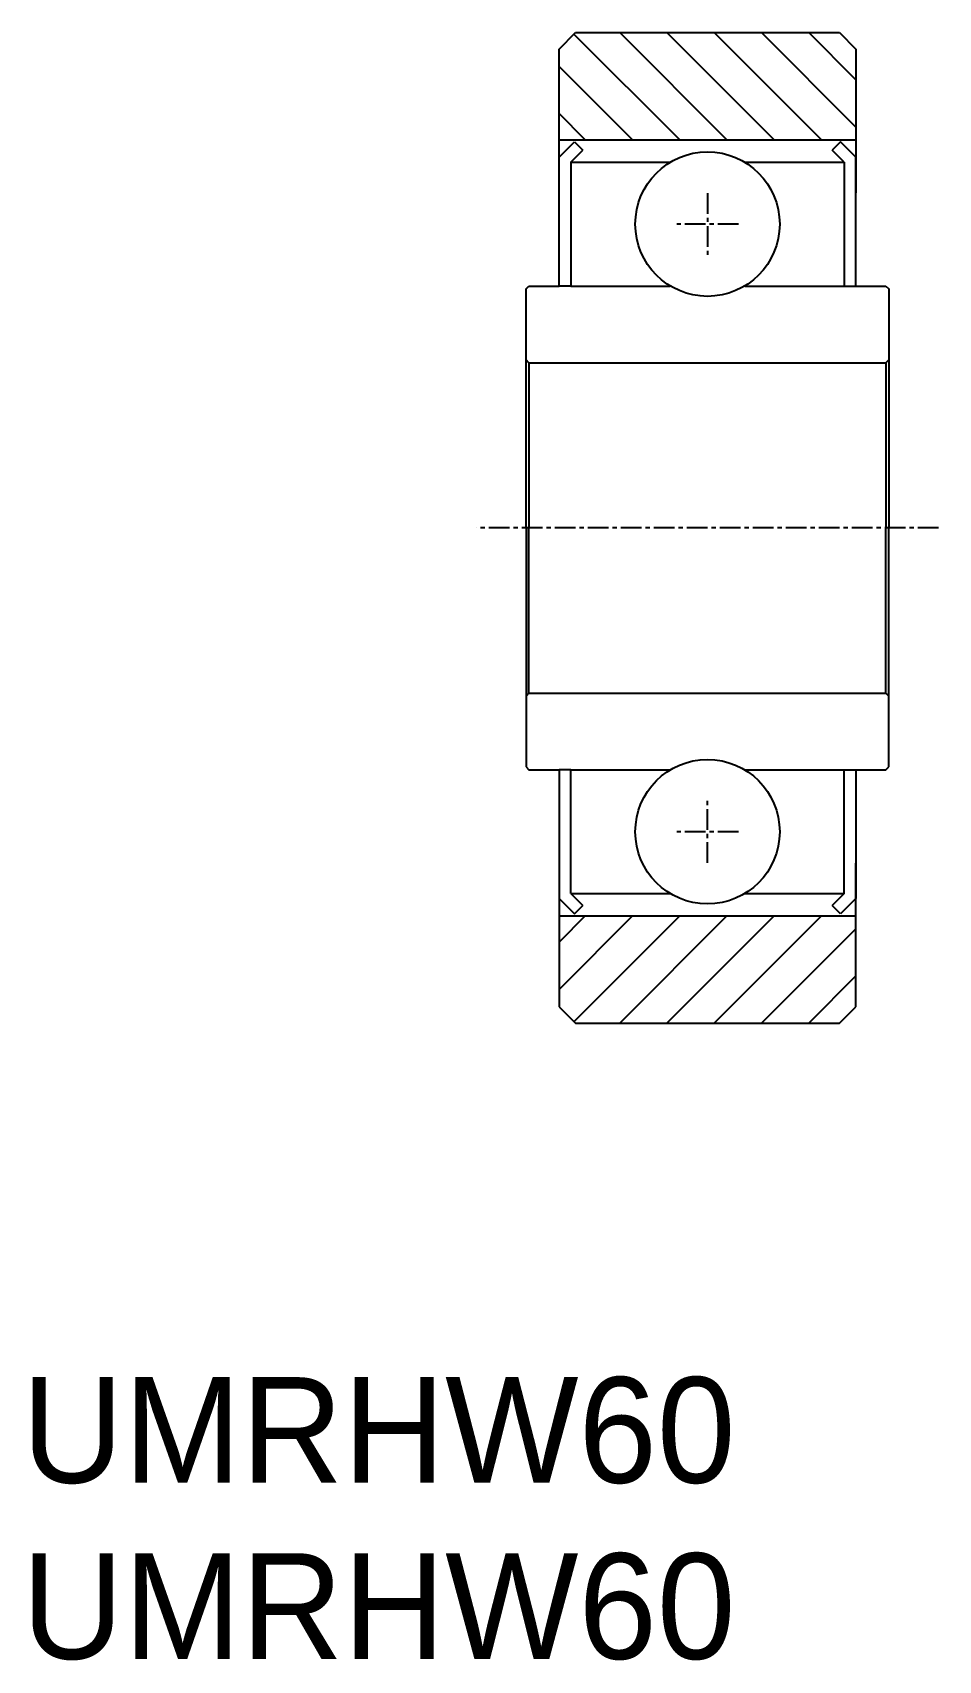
# Model space of a CAD drawing. Extents: x -76.5 to -21.6, y -28.7 to 69.9.
import ezdxf

# ---------------------------------------------------------------- set-up
doc = ezdxf.new("R2010")
doc.units = 0
doc.linetypes.add('CENTER', pattern=[2, 1.25, -0.25, 0.25, -0.25])
doc.layers.get('0').update_dxf_attribs({"linetype": 'CONTINUOUS'})
doc.layers.add('CENTER', color=1, linetype='CENTER')

# ---------------------------------------------------------------- blocks, each defined once
blk = doc.blocks.new('*U2')
for p in [(-77.155, -17.912), (-77.155, -28.579)]:
    blk.add_text('UMRHW60', height=6.4).set_placement(p)

msp = doc.modelspace()

# ---------------------------------------------------------------- linework, layer by layer
at = {"color": 7, "linetype": 'CONTINUOUS'}
for p, q in [((-44.584, 68.918), (-43.584, 69.918)), ((-43.584, 69.918), (-27.584, 69.918)), ((-27.584, 69.918), (-26.584, 68.918)), ((-44.584, 60.216), (-44.584, 68.918)), ((-26.584, 68.918), (-26.584, 60.216)), ((-44.584, 63.418), (-26.584, 63.418)), ((-44.584, 62.366), (-43.653, 63.297)), ((-43.653, 63.297), (-43.144, 62.788)), ((-27.515, 63.297), (-28.024, 62.788)), ((-26.584, 62.366), (-27.515, 63.297)), ((-44.584, 54.568), (-44.584, 62.366)), ((-43.864, 62.068), (-43.144, 62.788)), ((-27.304, 62.068), (-28.024, 62.788)), ((-26.584, 54.568), (-26.584, 62.366)), ((-43.864, 62.068), (-43.864, 54.568)), ((-43.864, 62.068), (-37.837, 62.068)), ((-33.33, 62.068), (-27.304, 62.068)), ((-27.304, 62.068), (-27.304, 54.568)), ((-46.584, 54.388), (-46.404, 54.568)), ((-46.584, 39.918), (-46.584, 54.388)), ((-46.404, 54.568), (-44.584, 54.568)), ((-43.864, 54.568), (-44.584, 54.568)), ((-43.864, 54.568), (-37.837, 54.568)), ((-33.33, 54.568), (-27.304, 54.568)), ((-27.304, 54.568), (-26.584, 54.568)), ((-26.584, 54.568), (-24.764, 54.568)), ((-24.764, 54.568), (-24.584, 54.388)), ((-24.584, 54.388), (-24.584, 49.918)), ((-46.404, 49.918), (-46.584, 50.098)), ((-46.404, 49.918), (-24.764, 49.918)), ((-46.404, 49.918), (-46.404, 39.918)), ((-24.764, 49.918), (-24.584, 50.098)), ((-24.764, 49.918), (-24.764, 39.918)), ((-24.584, 49.918), (-24.584, 39.918)), ((-46.584, 39.918), (-46.584, 25.448)), ((-46.404, 29.918), (-46.404, 39.918)), ((-24.764, 29.918), (-24.764, 39.918)), ((-24.584, 29.918), (-24.584, 39.918)), ((-46.404, 29.918), (-46.584, 29.738)), ((-46.404, 29.918), (-24.764, 29.918)), ((-24.764, 29.918), (-24.584, 29.738)), ((-24.584, 25.448), (-24.584, 29.918)), ((-46.584, 25.448), (-46.404, 25.268)), ((-46.404, 25.268), (-44.584, 25.268)), ((-43.864, 25.268), (-44.584, 25.268)), ((-44.584, 25.268), (-44.584, 17.47)), ((-43.864, 25.268), (-37.837, 25.268)), ((-43.864, 17.768), (-43.864, 25.268)), ((-33.33, 25.268), (-27.304, 25.268)), ((-27.304, 25.268), (-26.584, 25.268)), ((-27.304, 17.768), (-27.304, 25.268)), ((-26.584, 25.268), (-24.764, 25.268)), ((-26.584, 25.268), (-26.584, 17.47)), ((-24.764, 25.268), (-24.584, 25.448)), ((-44.584, 19.62), (-44.584, 10.918)), ((-26.584, 10.918), (-26.584, 19.62)), ((-43.864, 17.768), (-43.144, 17.048)), ((-43.864, 17.768), (-37.837, 17.768)), ((-33.33, 17.768), (-27.304, 17.768)), ((-27.304, 17.768), (-28.024, 17.048)), ((-44.584, 17.47), (-43.653, 16.539)), ((-43.653, 16.539), (-43.144, 17.048)), ((-27.515, 16.539), (-28.024, 17.048)), ((-26.584, 17.47), (-27.515, 16.539)), ((-44.584, 16.418), (-26.584, 16.418)), ((-44.584, 10.918), (-43.584, 9.918)), ((-27.584, 9.918), (-26.584, 10.918)), ((-43.584, 9.918), (-27.584, 9.918))]:
    msp.add_line(p, q, dxfattribs=at)
at = {"color": 3, "linetype": 'CONTINUOUS'}
for p, q in [((-37.266, 63.418), (-43.675, 69.827)), ((-34.403, 63.418), (-40.903, 69.918)), ((-31.539, 63.418), (-38.039, 69.918)), ((-28.675, 63.418), (-35.175, 69.918)), ((-26.584, 64.19), (-32.311, 69.918)), ((-26.584, 67.054), (-29.447, 69.918)), ((-40.13, 63.418), (-44.584, 67.872)), ((-42.994, 63.418), (-44.584, 65.008)), ((-40.13, 16.418), (-44.584, 11.965)), ((-42.994, 16.418), (-44.584, 14.828)), ((-37.266, 16.418), (-43.675, 10.009)), ((-34.403, 16.418), (-40.903, 9.918)), ((-31.539, 16.418), (-38.039, 9.918)), ((-28.675, 16.418), (-35.175, 9.918)), ((-26.584, 15.646), (-32.311, 9.918)), ((-26.584, 12.782), (-29.447, 9.918))]:
    msp.add_line(p, q, dxfattribs=at)
at = {"color": 7, "linetype": 'CONTINUOUS'}
for centre in [(-35.584, 58.318), (-35.584, 21.518)]:
    msp.add_circle(centre, 4.375, dxfattribs=at)
at = {"layer": 'CENTER', "color": 1, "linetype": 'CENTER'}
for p, q in [((-35.584, 60.199), (-35.584, 56.437)), ((-33.702, 58.318), (-37.465, 58.318)), ((-21.584, 39.918), (-49.584, 39.918)), ((-35.584, 19.637), (-35.584, 23.399)), ((-33.702, 21.518), (-37.465, 21.518))]:
    msp.add_line(p, q, dxfattribs=at)

# ---------------------------------------------------------------- block references
at = {"color": 7, "linetype": 'CONTINUOUS'}
msp.add_blockref('*U2', (0, 0), dxfattribs=at)

doc.saveas('drawing.dxf')
